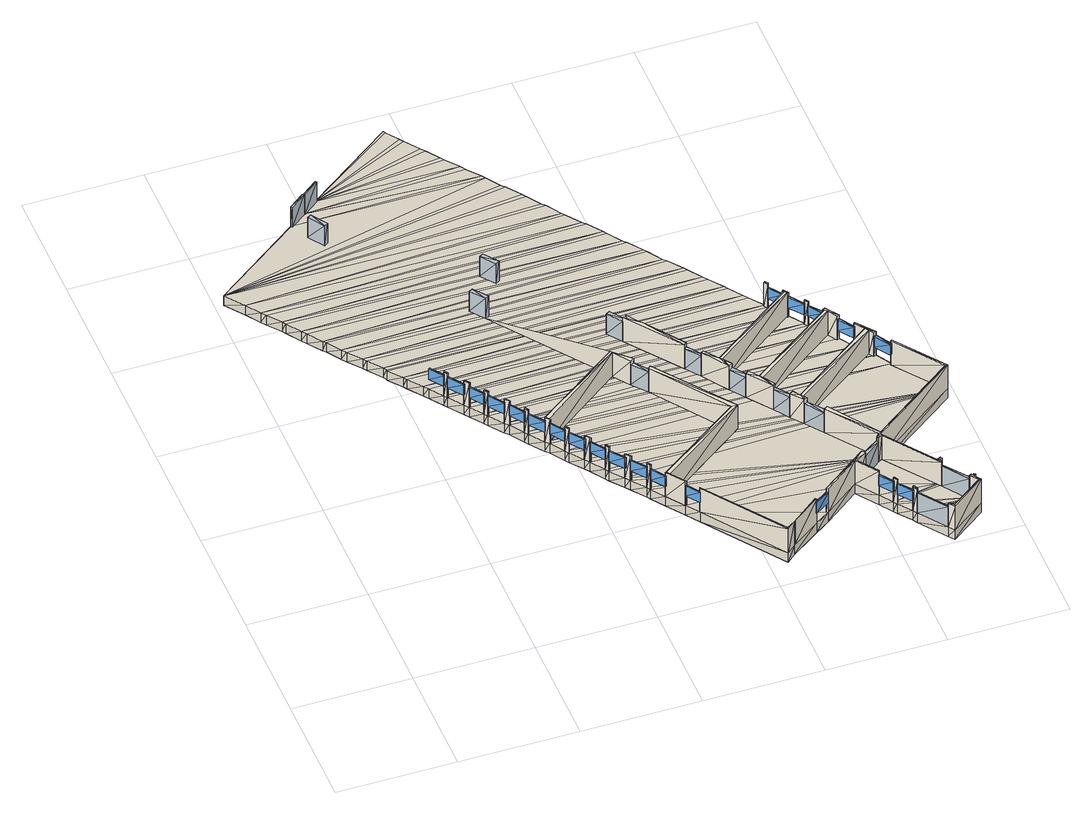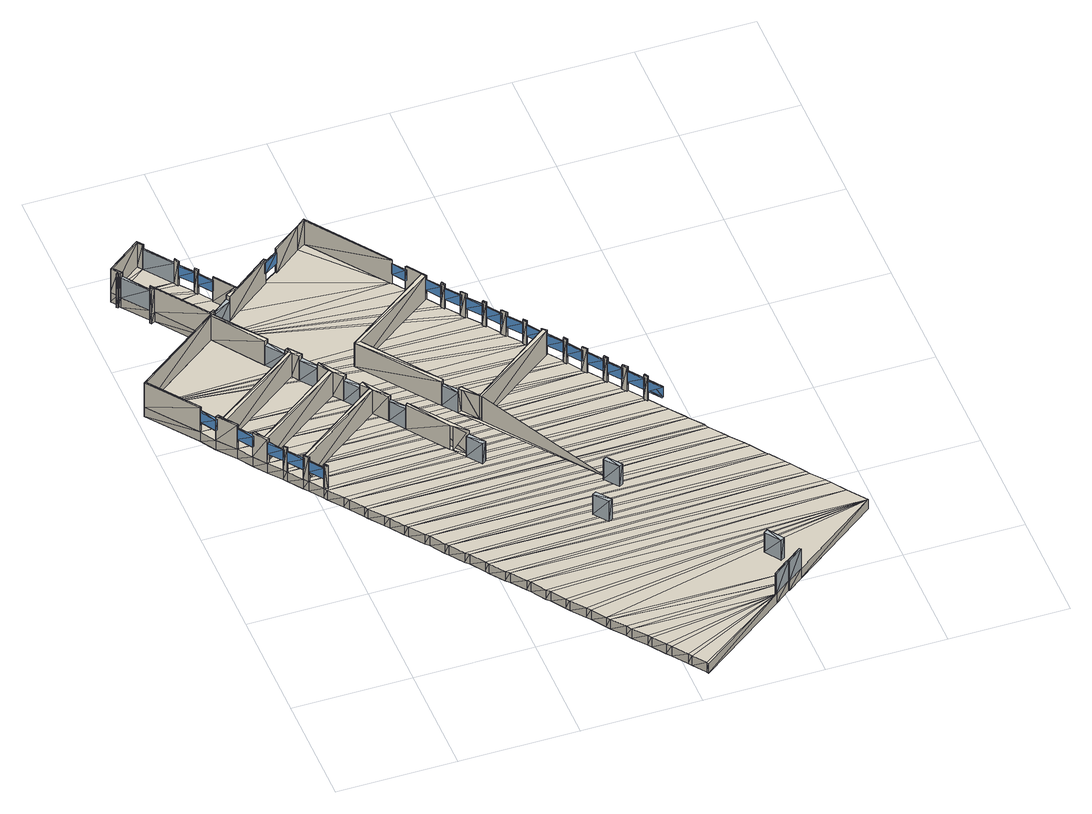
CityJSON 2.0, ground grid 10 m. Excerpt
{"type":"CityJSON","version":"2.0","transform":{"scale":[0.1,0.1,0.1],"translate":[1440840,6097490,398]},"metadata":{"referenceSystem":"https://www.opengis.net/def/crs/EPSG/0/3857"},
"CityObjects":{
"building1":{"type":"Building","children":["building1-1"],"geometry":[{"type":"MultiSurface","lod":"3","boundaries":[[[0,1,2]],[[3,2,4]],[[5,1,0]],[[6,3,7]],[[4,2,1]],[[7,5,6]],[[7,3,4]],[[8,9,10]],[[8,10,11]],[[12,9,8]],[[4,1,7]],[[11,10,13]],[[11,14,8]],[[10,9,13]],[[7,1,5]],[[8,14,12]],[[15,16,17]],[[12,18,9]],[[19,16,15]],[[11,13,14]],[[13,9,18]],[[14,18,12]],[[14,13,18]],[[16,20,17]],[[15,17,21]],[[19,22,16]],[[22,20,16]],[[19,15,23]],[[21,17,20]],[[23,22,19]],[[23,15,21]],[[24,25,26]],[[21,20,23]],[[27,25,24]],[[28,27,24]],[[24,26,28]],[[23,20,22]],[[28,26,29]],[[30,26,25]],[[27,30,25]],[[31,27,28]],[[29,26,30]],[[32,33,34]],[[31,30,27]],[[28,29,31]],[[35,33,32]],[[31,29,30]],[[33,36,34]],[[32,34,37]],[[35,38,33]],[[38,36,33]],[[35,32,39]],[[37,34,36]],[[39,38,35]],[[39,32,37]],[[40,41,42]],[[40,42,43]],[[43,44,40]],[[37,36,39]],[[44,41,40]],[[43,42,45]],[[39,36,38]],[[46,42,41]],[[47,48,49]],[[50,44,43]],[[45,42,46]],[[44,46,41]],[[43,45,50]],[[51,48,47]],[[50,46,44]],[[50,45,46]],[[48,52,49]],[[47,49,53]],[[51,54,48]],[[51,47,55]],[[54,52,48]],[[53,49,52]],[[55,54,51]],[[55,47,53]],[[56,57,58]],[[59,57,56]],[[53,52,55]],[[60,59,56]],[[56,58,60]],[[55,52,54]],[[60,58,61]],[[62,58,57]],[[59,62,57]],[[61,58,62]],[[63,59,60]],[[64,65,66]],[[63,62,59]],[[67,65,64]],[[60,61,63]],[[63,61,62]],[[65,68,66]],[[64,66,69]],[[67,70,65]],[[70,68,65]],[[67,64,71]],[[69,66,68]],[[71,70,67]],[[71,64,69]],[[72,73,74]],[[72,74,75]],[[75,76,72]],[[76,73,72]],[[69,68,71]],[[75,74,77]],[[71,68,70]],[[78,74,73]],[[79,80,81]],[[82,76,75]],[[77,74,78]],[[76,78,73]],[[75,77,82]],[[83,80,79]],[[82,78,76]],[[82,77,78]],[[80,84,81]],[[79,81,85]],[[83,86,80]],[[86,84,80]],[[83,79,87]],[[85,81,84]],[[87,86,83]],[[87,79,85]],[[88,89,90]],[[85,84,87]],[[91,89,88]],[[88,90,92]],[[87,84,86]],[[93,94,90]],[[92,95,88]],[[92,90,94]],[[88,95,91]],[[90,89,93]],[[96,97,98]],[[99,95,92]],[[92,94,99]],[[100,97,96]],[[101,94,93]],[[99,94,101]],[[95,101,93]],[[99,101,95]],[[97,102,98]],[[100,103,97]],[[96,98,104]],[[100,96,105]],[[103,102,97]],[[105,103,100]],[[104,98,102]],[[105,96,104]],[[106,107,108]],[[106,108,109]],[[109,110,106]],[[110,107,106]],[[104,102,105]],[[109,108,111]],[[105,102,103]],[[112,108,107]],[[113,114,115]],[[111,108,112]],[[116,110,109]],[[110,112,107]],[[109,111,116]],[[117,114,113]],[[116,112,110]],[[116,111,112]],[[114,118,115]],[[117,119,114]],[[113,115,120]],[[119,118,114]],[[117,113,121]],[[121,119,117]],[[120,115,118]],[[121,113,120]],[[122,123,124]],[[125,123,122]],[[120,118,121]],[[126,125,122]],[[122,124,126]],[[121,118,119]],[[126,124,127]],[[128,124,123]],[[125,128,123]],[[127,124,128]],[[129,125,126]],[[130,131,132]],[[129,128,125]],[[126,127,129]],[[133,131,130]],[[129,127,128]],[[131,134,132]],[[133,135,131]],[[130,132,136]],[[135,134,131]],[[133,130,137]],[[137,135,133]],[[136,132,134]],[[137,130,136]],[[138,139,140]],[[141,139,138]],[[136,134,137]],[[142,141,138]],[[138,140,142]],[[137,134,135]],[[142,140,143]],[[144,140,139]],[[141,144,139]],[[143,140,144]],[[145,141,142]],[[146,147,148]],[[145,144,141]],[[149,147,146]],[[142,143,145]],[[145,143,144]],[[147,150,148]],[[91,151,89]],[[149,152,147]],[[146,148,153]],[[152,150,147]],[[149,146,154]],[[154,152,149]],[[153,148,150]],[[154,146,153]],[[155,156,157]],[[158,156,155]],[[153,150,154]],[[159,158,155]],[[155,157,159]],[[154,150,152]],[[159,157,160]],[[161,157,156]],[[158,161,156]],[[160,157,161]],[[162,158,159]],[[163,164,165]],[[162,161,158]],[[159,160,162]],[[166,164,163]],[[162,160,161]],[[164,167,165]],[[166,168,164]],[[163,165,169]],[[168,167,164]],[[166,163,170]],[[170,168,166]],[[169,165,167]],[[170,163,169]],[[171,172,173]],[[174,172,171]],[[169,167,170]],[[175,174,171]],[[171,173,175]],[[170,167,168]],[[175,173,176]],[[177,173,172]],[[174,177,172]],[[176,173,177]],[[178,174,175]],[[179,180,181]],[[178,177,174]],[[175,176,178]],[[182,180,179]],[[178,176,177]],[[180,183,181]],[[182,184,180]],[[179,181,185]],[[184,183,180]],[[182,179,186]],[[186,184,182]],[[185,181,183]],[[186,179,185]],[[187,188,189]],[[190,188,187]],[[185,183,186]],[[186,183,184]],[[187,191,190]],[[189,188,192]],[[192,193,189]],[[194,191,187]],[[187,189,194]],[[191,195,192]],[[195,193,192]],[[196,195,191]],[[194,189,193]],[[196,191,194]],[[197,151,91]],[[93,89,198]],[[91,95,199]],[[200,201,202]],[[95,93,199]],[[194,193,196]],[[203,201,200]],[[196,193,195]],[[204,203,200]],[[205,202,201]],[[203,205,201]],[[200,202,204]],[[206,205,203]],[[204,202,207]],[[207,202,205]],[[206,203,204]],[[208,209,210]],[[204,207,206]],[[211,209,208]],[[206,207,205]],[[209,212,210]],[[208,213,211]],[[211,212,209]],[[190,214,188]],[[208,210,215]],[[215,213,208]],[[213,212,211]],[[198,89,151]],[[197,91,199]],[[199,93,198]],[[215,210,216]],[[210,212,216]],[[197,217,151]],[[217,218,151]],[[219,213,215]],[[213,220,212]],[[215,216,219]],[[219,220,213]],[[216,212,220]],[[221,214,190]],[[219,216,220]],[[192,188,222]],[[190,191,223]],[[191,192,223]],[[199,224,197]],[[151,218,198]],[[199,198,225]],[[225,224,199]],[[225,198,226]],[[219,227,220]],[[198,218,226]],[[225,226,224]],[[224,226,218]],[[228,229,230]],[[231,227,219]],[[232,231,219]],[[233,229,228]],[[219,220,232]],[[190,223,221]],[[222,188,214]],[[223,192,222]],[[234,220,227]],[[232,220,234]],[[222,230,229]],[[228,223,233]],[[233,222,229]],[[228,230,221]],[[221,223,228]],[[231,234,227]],[[235,236,237]],[[232,234,231]],[[237,236,238]],[[223,222,233]],[[221,230,214]],[[235,239,236]],[[239,238,236]],[[240,235,237]],[[214,230,222]],[[241,242,243]],[[244,239,235]],[[242,245,243]],[[246,247,248]],[[237,238,240]],[[247,242,249]],[[250,246,248]],[[251,238,239]],[[244,235,240]],[[240,238,251]],[[248,243,250]],[[244,251,239]],[[252,253,254]],[[240,251,244]],[[254,253,255]],[[243,245,256]],[[246,257,245]],[[250,243,256]],[[258,257,246]],[[258,246,250]],[[256,245,257]],[[254,259,252]],[[253,260,255]],[[250,256,258]],[[258,256,257]],[[252,261,253]],[[262,263,264]],[[265,263,262]],[[262,266,265]],[[267,264,263]],[[265,267,263]],[[268,266,262]],[[262,264,268]],[[254,255,259]],[[266,267,265]],[[269,264,267]],[[268,264,269]],[[261,260,253]],[[267,270,269]],[[271,266,268]],[[270,272,269]],[[273,271,268]],[[271,272,270]],[[274,261,252]],[[268,269,273]],[[273,272,271]],[[273,269,272]],[[259,255,260]],[[275,276,277]],[[278,276,275]],[[279,277,276]],[[275,280,278]],[[281,280,275]],[[278,279,276]],[[275,277,281]],[[280,279,278]],[[252,259,274]],[[282,277,279]],[[281,277,282]],[[279,283,282]],[[284,280,281]],[[284,285,283]],[[283,285,282]],[[286,284,281]],[[286,285,284]],[[281,282,286]],[[286,282,285]],[[287,288,259]],[[289,260,290]],[[259,260,287]],[[288,291,290]],[[291,289,290]],[[292,291,288]],[[287,260,289]],[[293,294,295]],[[292,288,287]],[[290,260,296]],[[259,288,297]],[[266,298,267]],[[299,294,293]],[[288,290,297]],[[300,270,267]],[[301,266,271]],[[302,303,304]],[[293,295,305]],[[287,289,292]],[[306,303,302]],[[305,307,293]],[[292,289,291]],[[308,295,294]],[[293,307,299]],[[296,260,261]],[[309,306,302]],[[305,295,310]],[[274,259,297]],[[299,308,294]],[[310,295,308]],[[311,304,303]],[[307,308,299]],[[302,304,309]],[[297,290,296]],[[306,311,303]],[[308,312,310]],[[313,307,305]],[[309,304,314]],[[315,311,306]],[[316,313,305]],[[312,317,310]],[[305,310,316]],[[274,296,261]],[[315,306,309]],[[314,304,311]],[[297,296,274]],[[313,317,312]],[[316,310,317]],[[316,317,313]],[[318,319,320]],[[318,320,321]],[[309,314,315]],[[322,319,318]],[[321,320,323]],[[320,319,323]],[[321,324,318]],[[315,314,311]],[[318,324,322]],[[325,326,327]],[[322,328,319]],[[329,326,325]],[[321,323,324]],[[323,319,328]],[[324,328,322]],[[324,323,328]],[[330,329,325]],[[331,327,326]],[[325,327,330]],[[329,331,326]],[[330,327,332]],[[333,331,329]],[[334,335,336]],[[332,327,331]],[[333,329,330]],[[337,335,334]],[[338,339,340]],[[341,339,338]],[[330,332,333]],[[342,341,338]],[[338,340,342]],[[333,332,331]],[[342,340,343]],[[280,344,279]],[[345,340,339]],[[341,345,339]],[[343,340,345]],[[346,341,342]],[[347,283,279]],[[346,345,341]],[[342,343,346]],[[348,280,284]],[[346,343,345]],[[335,349,336]],[[337,349,335]],[[334,336,350]],[[337,334,351]],[[351,349,337]],[[352,298,266]],[[298,300,267]],[[271,270,301]],[[350,336,353]],[[354,355,356]],[[357,358,359]],[[360,355,354]],[[359,358,361]],[[354,356,362]],[[357,353,358]],[[355,363,356]],[[353,336,349]],[[334,350,351]],[[362,356,364]],[[356,363,364]],[[365,354,362]],[[360,363,355]],[[360,354,365]],[[350,353,357]],[[365,363,360]],[[361,358,366]],[[357,359,367]],[[307,368,308]],[[359,361,367]],[[369,312,308]],[[370,307,313]],[[358,353,371]],[[350,357,372]],[[372,357,367]],[[366,358,371]],[[367,361,366]],[[351,350,372]],[[371,353,349]],[[373,366,371]],[[367,374,372]],[[372,373,371]],[[375,365,362]],[[365,376,363]],[[377,344,280]],[[344,347,279]],[[284,283,348]],[[378,374,367]],[[367,366,378]],[[374,373,372]],[[379,366,373]],[[378,366,379]],[[380,376,365]],[[362,364,375]],[[364,363,381]],[[352,266,301]],[[301,270,300]],[[382,374,378]],[[379,373,383]],[[374,384,373]],[[385,382,378]],[[386,368,307]],[[378,379,385]],[[387,379,383]],[[368,369,308]],[[382,387,383]],[[388,374,382]],[[385,379,387]],[[389,384,374]],[[385,387,382]],[[313,312,370]],[[383,373,390]],[[382,383,388]],[[373,384,390]],[[389,374,388]],[[388,383,390]],[[389,390,384]],[[388,390,389]],[[349,391,371]],[[363,376,381]],[[380,365,375]],[[351,392,349]],[[372,393,351]],[[375,364,381]],[[394,395,396]],[[377,280,348]],[[397,395,394]],[[398,399,394]],[[348,283,347]],[[394,396,380]],[[394,399,397]],[[396,395,400]],[[401,396,400]],[[376,396,401]],[[394,380,398]],[[397,400,395]],[[399,400,397]],[[380,396,376]],[[398,381,401]],[[399,402,400]],[[403,399,398]],[[381,376,401]],[[404,405,406]],[[406,405,407]],[[375,381,398]],[[408,402,399]],[[398,401,403]],[[401,400,409]],[[398,380,375]],[[409,400,402]],[[410,411,412]],[[408,399,403]],[[403,401,409]],[[407,405,413]],[[414,415,406]],[[406,407,414]],[[416,411,410]],[[408,409,402]],[[403,409,408]],[[414,407,413]],[[410,417,416]],[[410,412,418]],[[416,419,411]],[[412,411,420]],[[418,417,410]],[[418,412,420]],[[417,419,416]],[[420,411,419]],[[421,422,352]],[[352,422,298]],[[421,423,422]],[[424,423,421]],[[418,420,417]],[[352,425,421]],[[422,426,298]],[[417,420,419]],[[423,426,422]],[[426,300,298]],[[301,425,352]],[[301,300,427]],[[421,425,424]],[[427,300,428]],[[426,428,300]],[[427,425,301]],[[424,426,423]],[[429,430,431]],[[425,426,424]],[[427,428,425]],[[432,430,429]],[[425,428,426]],[[433,432,429]],[[434,431,430]],[[429,431,433]],[[432,434,430]],[[386,307,370]],[[433,431,435]],[[370,312,369]],[[436,434,432]],[[436,432,433]],[[435,431,434]],[[437,438,439]],[[437,439,440]],[[440,441,437]],[[441,438,437]],[[433,435,436]],[[440,439,442]],[[436,435,434]],[[443,439,438]],[[444,445,446]],[[442,439,443]],[[447,441,440]],[[441,443,438]],[[448,392,351]],[[440,442,447]],[[449,445,444]],[[372,371,393]],[[447,443,441]],[[392,391,349]],[[447,442,443]],[[450,449,444]],[[451,446,445]],[[444,446,450]],[[449,451,445]],[[450,446,452]],[[453,451,449]],[[452,446,451]],[[453,449,450]],[[454,455,377]],[[377,455,344]],[[454,456,455]],[[457,456,454]],[[450,452,453]],[[453,452,451]],[[377,458,454]],[[455,459,344]],[[456,459,455]],[[459,347,344]],[[348,458,377]],[[454,458,457]],[[457,459,456]],[[348,347,460]],[[460,458,348]],[[460,347,461]],[[458,459,457]],[[461,347,459]],[[462,463,464]],[[460,461,458]],[[465,463,462]],[[458,461,459]],[[466,465,462]],[[467,464,463]],[[462,464,466]],[[465,467,463]],[[466,464,468]],[[469,467,465]],[[469,465,466]],[[468,464,467]],[[470,471,472]],[[473,471,470]],[[466,468,469]],[[469,468,467]],[[470,472,386]],[[471,474,472]],[[386,472,368]],[[470,475,473]],[[386,475,470]],[[473,474,471]],[[472,474,368]],[[474,369,368]],[[370,475,386]],[[475,474,473]],[[370,369,476]],[[476,475,370]],[[476,369,477]],[[477,369,474]],[[478,479,480]],[[476,477,475]],[[481,479,478]],[[475,477,474]],[[351,393,448]],[[393,371,391]],[[479,482,480]],[[478,483,481]],[[478,480,483]],[[481,482,479]],[[483,480,484]],[[485,482,481]],[[480,482,484]],[[481,483,485]],[[486,487,488]],[[489,487,486]],[[483,484,485]],[[485,484,482]],[[487,391,488]],[[486,393,489]],[[489,391,487]],[[486,488,448]],[[448,393,486]],[[393,391,489]],[[448,488,392]],[[488,391,392]]],"semantics":{"surfaces":[{"type":"Window"},{"type":"WallSurface"}],"values":[0,0,0,0,0,0,0,1,1,1,0,1,1,1,0,1,0,1,0,1,1,1,1,0,0,0,0,0,0,0,0,1,0,1,1,1,0,1,1,1,1,1,0,1,1,0,1,0,0,0,0,0,0,0,0,1,1,1,0,1,1,0,1,0,1,1,1,1,0,1,1,0,0,0,0,0,0,0,0,1,1,0,1,1,0,1,1,1,1,1,0,1,0,1,1,0,0,0,0,0,0,0,0,1,1,1,1,0,1,0,1,0,1,1,1,1,0,1,1,0,0,0,0,0,0,0,0,1,0,1,1,0,1,1,1,1,1,0,1,1,0,1,1,1,1,0,0,0,0,0,0,0,0,1,1,1,1,0,1,0,1,0,1,1,1,1,0,1,1,0,0,0,0,0,0,0,0,1,1,0,1,1,0,1,1,1,1,1,0,1,1,0,1,0,0,0,0,0,0,0,0,1,1,0,1,1,0,1,1,1,1,1,0,1,0,1,1,0,1,0,0,0,0,0,0,0,1,1,0,1,1,0,1,1,1,1,1,0,1,1,0,1,0,0,0,0,0,0,0,0,1,1,0,1,1,0,1,1,1,1,1,0,1,1,0,1,0,0,0,0,0,0,0,0,1,1,0,0,1,1,1,1,1,1,1,1,1,1,1,1,1,0,1,1,0,1,0,0,0,0,0,0,0,0,1,0,1,0,1,1,1,1,1,1,1,1,1,1,1,1,1,1,1,1,1,1,1,1,1,1,1,1,1,1,1,1,1,1,1,1,1,1,1,1,1,1,1,1,1,1,1,1,1,1,1,1,1,0,1,0,1,1,0,0,0,1,1,0,1,1,0,1,1,0,0,0,1,0,1,0,1,1,1,1,1,1,1,1,1,1,1,1,1,1,1,1,1,1,1,1,1,1,1,1,1,1,1,1,1,1,1,1,1,1,1,1,1,1,1,1,1,1,1,1,1,1,1,1,1,1,1,1,1,1,1,1,1,1,1,1,1,1,1,1,1,1,1,1,1,0,1,1,0,1,1,1,1,1,0,1,1,1,1,0,1,0,1,0,1,1,0,0,1,1,1,1,0,0,1,1,1,1,1,1,0,1,1,1,1,0,1,0,1,0,1,1,1,1,0,0,0,0,0,0,1,0,0,1,1,1,0,1,1,0,1,1,1,1,1,1,1,1,1,1,1,1,1,1,1,1,1,1,1,1,1,1,1,1,1,1,1,1,1,1,1,1,1,1,1,1,1,1,1,1,1,1,1,1,1,1,1,1,1,1,1,1,1,1,1,1,1,1,1,1,1,1,1,1,1,1,1,1,1,1,1,1,1,1,1,1,1,1,1,1,1,1,1,1,1,1,1,1,1,1,1,1,1,1,1,1,1,1,1,1,1,1,1,1,1,1,1,1,1,1,1,1,1,1,1,1,1,1,1,1,0,1,1,1,1,1,0,1,1,1,0,0,0,0,0,0,0,0,1,1,1,1,0,1,1,0,1,1,1,1,1,1,1,1,1,0,1,1,0,1,0,0,0,0,1,0,1,0,0,0,1,1,1,1,0,1,0,1,0,1,1,1,1,1,0,1,1,1,1,0,0,0,0,0,0,0,0,1,1,1,1,0,0,1,1,1,1,1,1,1,1,1,1,1,1,0,1,0,1,0,0,0,0,0,0,0,0,1,1,0,0,1,1,1,1,1,1,1,1,1,1,1,1,1,1,0,1,0,1,1,1,0,0,0,0,0,0,0,0,1,1,0,0,1,1,1,1,1,1,1,1]}}]},
"building1-1":{"type":"BuildingPart","parents":["building1"],"geometry":[{"type":"MultiSurface","lod":"3","boundaries":[[[490,491,492]],[[493,490,492]],[[494,490,493]],[[495,494,493]],[[496,494,495]],[[497,498,499]],[[500,498,497]],[[501,498,500]],[[502,498,501]],[[503,498,502]],[[496,504,505]],[[506,496,505]],[[502,496,506]],[[503,502,506]],[[496,507,494]],[[502,507,496]],[[508,495,493]],[[509,495,508]],[[510,495,509]],[[511,495,510]],[[512,495,511]],[[513,495,512]],[[514,495,513]],[[515,514,513]],[[516,514,515]],[[517,514,516]],[[518,514,517]],[[519,514,518]],[[520,514,519]],[[521,514,520]],[[521,520,522]],[[523,521,522]],[[524,521,523]],[[525,524,523]],[[526,524,525]],[[526,527,524]],[[528,527,526]],[[529,527,528]],[[530,527,529]],[[529,531,530]],[[532,531,529]],[[533,531,532]],[[534,531,533]],[[533,535,534]],[[536,535,533]],[[537,535,536]],[[538,535,537]],[[537,539,538]],[[540,539,537]],[[541,539,540]],[[542,539,541]],[[541,543,542]],[[544,543,541]],[[545,543,544]],[[546,543,545]],[[545,547,546]],[[548,547,545]],[[549,547,548]],[[550,547,549]],[[549,551,550]],[[552,551,549]],[[553,551,552]],[[554,551,553]],[[555,551,554]],[[554,556,555]],[[557,556,554]],[[558,556,557]],[[559,556,558]],[[558,560,559]],[[561,560,558]],[[562,560,561]],[[563,560,562]],[[562,564,563]],[[565,564,562]],[[566,564,565]],[[567,564,566]],[[566,568,567]],[[569,568,566]],[[570,568,569]],[[571,568,570]],[[570,572,571]],[[573,572,570]],[[574,572,573]],[[575,572,574]],[[574,576,575]],[[577,576,574]],[[578,576,577]],[[579,576,578]],[[580,581,582]],[[583,580,582]],[[578,580,583]],[[579,578,583]],[[584,585,586]],[[587,585,584]],[[588,585,587]],[[589,585,588]],[[590,585,589]],[[591,585,590]],[[592,585,591]],[[581,585,592]],[[580,585,581]],[[586,593,584]],[[594,593,586]],[[595,593,594]],[[596,593,595]],[[597,598,599]],[[600,597,599]],[[595,597,600]],[[596,595,600]],[[601,597,602]],[[603,597,601]],[[604,597,603]],[[605,597,604]],[[606,597,605]],[[598,597,606]],[[607,608,497]],[[609,608,607]],[[610,608,609]],[[611,499,612]],[[607,499,611]],[[497,499,607]],[[613,493,492]],[[260,373,371]],[[289,373,260]],[[320,373,289]],[[383,373,320]],[[390,373,383]],[[384,373,390]],[[356,364,381]],[[401,356,381]],[[343,356,401]],[[400,343,401]],[[395,343,400]],[[400,409,402]],[[401,409,400]],[[320,395,387]],[[323,395,320]],[[340,395,323]],[[343,395,340]],[[157,371,391]],[[160,371,157]],[[173,371,160]],[[176,371,173]],[[189,371,176]],[[193,371,189]],[[210,371,193]],[[260,371,210]],[[108,391,487]],[[111,391,108]],[[124,391,111]],[[127,391,124]],[[140,391,127]],[[143,391,140]],[[157,391,143]],[[474,74,77]],[[90,474,77]],[[487,474,90]],[[94,487,90]],[[108,487,94]],[[58,471,459]],[[61,471,58]],[[74,471,61]],[[474,471,74]],[[42,456,443]],[[45,456,42]],[[58,456,45]],[[459,456,58]],[[26,438,426]],[[29,438,26]],[[42,438,29]],[[443,438,42]],[[10,423,413]],[[13,423,10]],[[26,423,13]],[[426,423,26]],[[614,615,616]],[[617,615,614]],[[10,615,617]],[[413,615,10]],[[618,619,620]],[[621,619,618]],[[614,619,621]],[[616,619,614]],[[622,623,624]],[[625,623,622]],[[626,623,625]],[[618,623,626]],[[620,623,618]],[[627,628,629]],[[630,628,627]],[[622,628,630]],[[624,628,622]],[[631,632,633]],[[634,632,631]],[[627,632,634]],[[629,632,627]],[[635,636,637]],[[638,636,635]],[[631,636,638]],[[633,636,631]],[[639,640,641]],[[642,640,639]],[[635,640,642]],[[637,640,635]],[[643,644,645]],[[646,644,643]],[[639,644,646]],[[641,644,639]],[[647,648,649]],[[650,648,647]],[[643,648,650]],[[645,648,643]],[[651,652,653]],[[647,652,651]],[[649,652,647]],[[654,655,656]],[[651,655,654]],[[653,655,651]],[[657,654,656]],[[658,654,657]],[[659,654,658]],[[660,654,659]],[[661,654,660]],[[662,654,661]],[[663,654,662]],[[664,665,666]],[[667,665,664]],[[663,665,667]],[[662,665,663]],[[668,669,670]],[[664,669,668]],[[666,669,664]],[[671,668,670]],[[672,668,671]],[[673,668,672]],[[674,668,673]],[[675,668,674]],[[676,668,675]],[[677,668,676]],[[210,255,260]],[[220,255,210]],[[234,255,220]],[[216,220,210]],[[387,383,320]],[[676,603,601]],[[675,603,676]],[[677,601,602]],[[676,601,677]],[[668,602,597]],[[677,602,668]],[[664,597,595]],[[668,597,664]],[[667,595,594]],[[664,595,667]],[[663,594,586]],[[667,594,663]],[[654,586,585]],[[663,586,654]],[[651,585,580]],[[654,585,651]],[[647,580,578]],[[651,580,647]],[[650,578,577]],[[647,578,650]],[[643,577,574]],[[650,577,643]],[[646,574,573]],[[643,574,646]],[[639,573,570]],[[646,573,639]],[[642,570,569]],[[639,570,642]],[[635,569,566]],[[642,569,635]],[[638,566,565]],[[635,566,638]],[[631,565,562]],[[638,565,631]],[[634,562,561]],[[631,562,634]],[[627,561,558]],[[634,561,627]],[[630,558,557]],[[627,558,630]],[[622,557,554]],[[630,557,622]],[[625,554,553]],[[622,554,625]],[[626,553,552]],[[625,553,626]],[[618,552,549]],[[626,552,618]],[[621,549,548]],[[618,549,621]],[[614,548,545]],[[621,548,614]],[[617,545,544]],[[614,545,617]],[[10,544,541]],[[617,544,10]],[[13,541,540]],[[10,541,13]],[[26,540,537]],[[13,540,26]],[[29,537,536]],[[26,537,29]],[[42,536,533]],[[29,536,42]],[[45,533,532]],[[42,533,45]],[[58,532,529]],[[45,532,58]],[[61,529,528]],[[58,529,61]],[[74,528,526]],[[61,528,74]],[[77,526,525]],[[74,526,77]],[[90,525,523]],[[77,525,90]],[[94,523,522]],[[90,523,94]],[[108,522,520]],[[94,522,108]],[[111,520,519]],[[108,520,111]],[[124,519,518]],[[111,519,124]],[[127,518,517]],[[124,518,127]],[[140,517,516]],[[127,517,140]],[[143,516,515]],[[140,516,143]],[[157,515,513]],[[143,515,157]],[[160,513,512]],[[157,513,160]],[[173,512,511]],[[160,512,173]],[[176,511,510]],[[173,511,176]],[[189,510,509]],[[176,510,189]],[[193,509,508]],[[189,509,193]],[[210,508,493]],[[193,508,210]],[[216,493,613]],[[210,493,216]],[[220,613,492]],[[216,613,220]],[[234,492,491]],[[220,492,234]],[[255,491,490]],[[234,491,255]],[[260,490,494]],[[255,490,260]],[[289,494,507]],[[260,494,289]],[[320,507,502]],[[289,507,320]],[[323,502,501]],[[320,502,323]],[[340,501,500]],[[323,501,340]],[[343,500,497]],[[340,500,343]],[[356,497,608]],[[343,497,356]],[[364,608,610]],[[356,608,364]],[[381,610,609]],[[364,610,381]],[[401,609,607]],[[381,609,401]],[[409,607,611]],[[401,607,409]],[[402,611,612]],[[409,611,402]],[[400,612,499]],[[402,612,400]],[[395,499,498]],[[400,499,395]],[[387,498,503]],[[395,498,387]],[[383,503,506]],[[387,503,383]],[[390,506,505]],[[383,506,390]],[[384,505,504]],[[390,505,384]],[[373,504,496]],[[384,504,373]],[[371,496,495]],[[373,496,371]],[[391,495,514]],[[371,495,391]],[[487,514,521]],[[391,514,487]],[[474,521,524]],[[487,521,474]],[[471,524,527]],[[474,524,471]],[[459,527,530]],[[471,527,459]],[[456,530,531]],[[459,530,456]],[[443,531,534]],[[456,531,443]],[[438,534,535]],[[443,534,438]],[[426,535,538]],[[438,535,426]],[[423,538,539]],[[426,538,423]],[[413,539,542]],[[423,539,413]],[[615,542,543]],[[413,542,615]],[[616,543,546]],[[615,543,616]],[[619,546,547]],[[616,546,619]],[[620,547,550]],[[619,547,620]],[[623,550,551]],[[620,550,623]],[[624,551,555]],[[623,551,624]],[[628,555,556]],[[624,555,628]],[[629,556,559]],[[628,556,629]],[[632,559,560]],[[629,559,632]],[[633,560,563]],[[632,560,633]],[[636,563,564]],[[633,563,636]],[[637,564,567]],[[636,564,637]],[[640,567,568]],[[637,567,640]],[[641,568,571]],[[640,568,641]],[[644,571,572]],[[641,571,644]],[[645,572,575]],[[644,572,645]],[[648,575,576]],[[645,575,648]],[[649,576,579]],[[648,576,649]],[[652,579,583]],[[649,579,652]],[[653,583,582]],[[652,583,653]],[[655,582,581]],[[653,582,655]],[[656,581,592]],[[655,581,656]],[[657,592,591]],[[656,592,657]],[[658,591,590]],[[657,591,658]],[[659,590,589]],[[658,590,659]],[[660,589,588]],[[659,589,660]],[[661,588,587]],[[660,588,661]],[[662,587,584]],[[661,587,662]],[[665,584,593]],[[662,584,665]],[[666,593,596]],[[665,593,666]],[[669,596,600]],[[666,596,669]],[[670,600,599]],[[669,600,670]],[[671,599,598]],[[670,599,671]],[[672,598,606]],[[671,598,672]],[[673,606,605]],[[672,606,673]],[[674,605,604]],[[673,605,674]],[[675,604,603]],[[674,604,675]]]}]},
"object1":{"type":"GenericCityObject","geometry":[{"type":"MultiSurface","lod":"3","boundaries":[[[355,343,345]],[[356,343,355]],[[678,679,680]],[[681,679,678]],[[680,345,343]],[[679,345,680]],[[678,343,356]],[[680,343,678]],[[681,356,355]],[[678,356,681]],[[679,355,345]],[[681,355,679]],[[358,296,261]],[[361,296,358]],[[682,683,684]],[[685,683,682]],[[684,261,296]],[[683,261,684]],[[682,296,361]],[[684,296,682]],[[685,361,358]],[[682,361,685]],[[683,358,261]],[[685,358,683]],[[335,310,317]],[[336,310,335]],[[686,687,688]],[[689,687,686]],[[688,317,310]],[[687,317,688]],[[686,310,336]],[[688,310,686]],[[689,336,335]],[[686,336,689]],[[687,335,317]],[[689,335,687]],[[285,295,282]],[[294,295,285]],[[690,691,692]],[[693,691,690]],[[692,282,295]],[[691,282,692]],[[690,295,294]],[[692,295,690]],[[693,294,285]],[[690,294,693]],[[691,285,282]],[[693,285,691]],[[272,277,269]],[[276,277,272]],[[694,695,696]],[[697,695,694]],[[696,269,277]],[[695,269,696]],[[694,277,276]],[[696,277,694]],[[697,276,272]],[[694,276,697]],[[695,272,269]],[[697,272,695]],[[257,264,256]],[[263,264,257]],[[698,699,700]],[[701,699,698]],[[700,256,264]],[[699,256,700]],[[698,264,263]],[[700,264,698]],[[701,263,257]],[[698,263,701]],[[699,257,256]],[[701,257,699]],[[226,229,230]],[[218,229,226]],[[702,703,704]],[[705,703,702]],[[704,230,229]],[[703,230,704]],[[702,229,218]],[[704,229,702]],[[705,218,226]],[[702,218,705]],[[703,226,230]],[[705,226,703]],[[706,243,707]],[[241,243,706]],[[708,709,710]],[[711,709,708]],[[710,707,243]],[[709,707,710]],[[708,243,241]],[[710,243,708]],[[711,241,706]],[[708,241,711]],[[709,706,707]],[[711,706,709]],[[712,713,217]],[[714,713,712]],[[715,716,717]],[[718,716,715]],[[717,217,713]],[[716,217,717]],[[715,713,714]],[[717,713,715]],[[718,714,712]],[[715,714,718]],[[716,712,217]],[[718,712,716]],[[719,720,721]],[[722,720,719]],[[723,724,725]],[[726,724,723]],[[725,721,720]],[[724,721,725]],[[723,720,722]],[[725,720,723]],[[726,722,719]],[[723,722,726]],[[724,719,721]],[[726,719,724]],[[727,728,729]],[[730,728,727]],[[731,732,733]],[[734,732,731]],[[733,729,728]],[[732,729,733]],[[731,728,730]],[[733,728,731]],[[734,730,727]],[[731,730,734]],[[732,727,729]],[[734,727,732]],[[667,735,663]],[[736,735,667]],[[737,738,739]],[[740,738,737]],[[739,663,735]],[[738,663,739]],[[737,735,736]],[[739,735,737]],[[740,736,667]],[[737,736,740]],[[738,667,663]],[[740,667,738]],[[668,741,664]],[[742,741,668]],[[743,744,745]],[[746,744,743]],[[745,664,741]],[[744,664,745]],[[743,741,742]],[[745,741,743]],[[746,742,668]],[[743,742,746]],[[744,668,664]],[[746,668,744]],[[379,395,396]],[[387,395,379]],[[747,748,749]],[[750,748,747]],[[749,396,395]],[[748,396,749]],[[747,395,387]],[[749,395,747]],[[750,387,379]],[[747,387,750]],[[748,379,396]],[[750,379,748]]]}]}
},
"vertices":[
[120,291,25],[127,279,25],[119,290,25],[119,290,36],[127,279,36],[128,280,25],[120,291,36],[128,280,36],[127,279,40],[128,280,15],[127,279,15],[129,276,40],[128,280,40],[129,276,15],[130,277,40],[129,276,36],[130,277,25],[129,276,25],[130,277,15],[130,277,36],[138,264,25],[138,264,36],[139,265,25],[139,265,36],[138,264,40],[139,265,15],[138,264,15],[139,265,40],[141,260,40],[141,260,15],[142,261,15],[142,261,40],[141,260,36],[142,261,25],[141,260,25],[142,261,36],[149,249,25],[149,249,36],[150,250,25],[150,250,36],[149,249,40],[150,250,15],[149,249,15],[151,246,40],[150,250,40],[151,246,15],[152,247,15],[151,246,36],[152,247,25],[151,246,25],[152,247,40],[152,247,36],[160,234,25],[160,234,36],[161,235,25],[161,235,36],[160,234,40],[161,235,15],[160,234,15],[161,235,40],[163,231,40],[163,231,15],[164,231,15],[164,231,40],[163,231,36],[164,231,25],[163,231,25],[164,231,36],[171,219,25],[171,219,36],[172,220,25],[172,220,36],[171,219,40],[172,220,15],[171,219,15],[173,216,40],[172,220,40],[173,216,15],[174,217,15],[173,216,36],[174,217,25],[173,216,25],[174,217,40],[174,217,36],[182,204,25],[182,204,36],[183,205,25],[183,205,36],[182,204,40],[183,205,15],[182,204,15],[183,205,40],[185,201,40],[185,202,15],[185,201,15],[185,202,40],[185,201,36],[186,201,25],[185,201,25],[186,201,40],[186,201,36],[186,201,15],[193,189,25],[194,190,25],[193,189,36],[194,190,36],[193,189,40],[194,190,15],[193,189,15],[195,186,40],[194,190,40],[195,186,15],[196,187,15],[195,186,36],[196,187,25],[195,186,25],[196,187,40],[196,187,36],[204,175,25],[205,175,25],[204,175,36],[205,175,36],[204,175,40],[205,175,15],[204,175,15],[205,175,40],[207,171,40],[207,171,15],[208,171,15],[208,171,40],[207,171,36],[208,171,25],[207,171,25],[208,171,36],[215,159,25],[216,160,25],[215,159,36],[216,160,36],[215,159,40],[216,160,15],[215,159,15],[216,160,40],[217,156,40],[217,156,15],[218,157,15],[218,157,40],[217,156,36],[218,157,25],[217,156,25],[218,157,36],[226,145,25],[255,257,15],[227,145,25],[226,145,36],[227,145,36],[226,145,40],[227,145,15],[226,145,15],[227,145,40],[229,141,40],[229,141,15],[230,141,15],[230,141,40],[229,141,36],[230,141,25],[229,141,25],[230,141,36],[238,129,25],[239,130,25],[238,129,36],[239,130,36],[238,129,40],[239,130,15],[238,129,15],[239,130,40],[240,126,40],[240,126,15],[241,127,15],[241,127,40],[240,126,36],[241,127,25],[240,126,25],[241,127,36],[248,115,25],[249,115,25],[248,115,36],[249,115,36],[248,115,40],[249,115,15],[248,115,15],[249,115,40],[251,112,40],[251,112,15],[259,100,15],[259,100,40],[260,100,15],[260,100,40],[255,257,40],[256,255,15],[256,255,40],[259,100,36],[260,100,25],[259,100,25],[260,100,36],[267,89,36],[267,90,25],[267,90,36],[267,89,25],[267,89,40],[267,90,15],[267,89,15],[267,90,40],[315,25,15],[315,25,40],[321,167,15],[315,23,40],[315,23,15],[187,349,15],[269,243,15],[322,29,40],[322,29,15],[321,167,40],[326,167,15],[326,167,40],[269,243,40],[266,241,40],[266,241,15],[346,48,15],[276,229,40],[278,231,15],[276,229,15],[346,48,40],[347,47,40],[278,231,40],[347,47,15],[346,48,36],[346,48,25],[347,47,36],[347,47,25],[358,56,25],[359,55,36],[280,291,15],[287,281,15],[277,289,15],[358,56,36],[289,279,15],[289,279,40],[287,281,40],[277,289,40],[280,291,40],[311,244,40],[359,55,25],[358,56,40],[358,56,15],[359,55,40],[359,55,15],[311,244,15],[313,246,15],[313,246,40],[389,78,40],[389,78,15],[398,86,15],[320,232,40],[322,233,15],[320,232,15],[322,233,40],[331,221,40],[331,221,15],[335,210,40],[335,210,15],[333,219,15],[333,219,40],[338,212,15],[338,212,40],[398,86,40],[344,198,40],[347,200,15],[344,198,15],[347,200,40],[353,192,15],[353,192,40],[359,178,40],[359,178,15],[355,189,15],[355,189,40],[361,180,15],[361,180,40],[402,60,40],[391,77,40],[402,60,15],[391,77,15],[403,61,15],[403,61,40],[368,165,40],[371,167,15],[368,165,15],[400,83,15],[400,83,40],[403,274,15],[371,167,40],[405,272,15],[405,272,40],[402,60,36],[403,61,25],[402,60,25],[376,155,40],[403,61,36],[375,161,40],[375,161,15],[410,49,36],[376,155,15],[411,50,25],[377,159,15],[377,159,40],[410,49,25],[411,50,36],[379,156,40],[379,156,15],[410,49,40],[411,50,15],[410,49,15],[412,46,40],[411,50,40],[412,46,15],[413,47,40],[412,46,36],[413,47,25],[412,46,25],[413,47,15],[413,47,36],[421,35,36],[422,36,25],[421,35,25],[422,36,36],[387,140,40],[390,142,15],[387,140,15],[390,142,40],[421,35,40],[422,36,15],[421,35,15],[422,36,40],[423,31,40],[423,31,15],[425,244,15],[424,32,15],[424,32,40],[427,242,15],[427,242,40],[419,101,15],[417,100,40],[419,101,40],[403,274,40],[417,100,15],[440,8,40],[441,9,15],[440,8,15],[414,97,40],[414,97,15],[415,95,40],[441,9,40],[415,95,15],[444,3,40],[444,5,15],[444,3,15],[444,5,40],[418,97,15],[418,97,40],[447,214,15],[449,211,15],[449,211,40],[418,99,15],[418,99,40],[449,57,15],[449,57,40],[473,25,40],[471,25,15],[425,244,40],[451,53,40],[451,53,15],[471,25,40],[473,25,15],[451,56,40],[451,56,15],[452,59,15],[452,54,40],[447,214,40],[452,54,15],[453,57,40],[452,59,40],[453,57,15],[493,154,15],[491,154,15],[493,154,40],[466,32,40],[468,33,15],[466,32,15],[468,33,40],[469,30,40],[469,32,40],[469,32,15],[469,30,15],[470,33,15],[471,32,40],[392,289,40],[392,289,15],[394,286,40],[394,286,15],[470,33,40],[471,32,15],[394,286,36],[395,287,25],[394,286,25],[395,287,15],[395,287,40],[393,290,40],[395,287,36],[403,276,36],[402,275,36],[403,276,25],[402,275,25],[402,275,40],[402,275,15],[403,276,15],[403,276,40],[406,272,40],[406,272,15],[405,271,40],[405,271,15],[405,271,36],[406,272,25],[405,271,25],[406,272,36],[414,259,36],[415,260,25],[414,259,25],[415,260,36],[414,259,40],[415,260,15],[414,259,15],[416,257,40],[415,260,40],[416,257,15],[417,257,15],[416,257,36],[417,257,25],[416,257,25],[417,257,40],[491,154,40],[417,257,36],[424,245,36],[426,246,25],[424,245,25],[426,246,36],[424,245,40],[424,245,15],[426,246,15],[426,246,40],[434,235,40],[434,235,15],[432,234,40],[432,234,15],[432,234,36],[434,235,25],[432,234,25],[434,235,36],[441,222,36],[442,223,25],[441,222,25],[442,223,36],[441,222,40],[442,223,15],[441,222,15],[442,223,40],[454,208,15],[454,208,40],[452,207,40],[452,207,15],[452,207,36],[454,208,25],[452,207,25],[454,208,36],[462,195,25],[461,194,36],[461,194,25],[462,195,36],[461,194,40],[462,195,15],[461,194,15],[462,195,40],
[359,55,5],[347,47,5],[322,29,5],[267,89,5],[389,78,5],[418,99,5],[449,57,5],[423,31,5],[468,33,5],[469,32,5],[421,35,5],[412,46,5],[410,49,5],[452,54,5],[452,59,5],[453,57,5],[451,56,5],[402,60,5],[259,100,5],[248,115,5],[240,126,5],[238,129,5],[229,141,5],[226,145,5],[493,154,5],[217,156,5],[215,159,5],[207,171,5],[204,175,5],[195,186,5],[193,189,5],[462,195,5],[185,201,5],[182,204,5],[454,208,5],[173,216,5],[171,219,5],[442,223,5],[163,231,5],[160,234,5],[434,235,5],[426,246,5],[151,246,5],[149,249,5],[417,257,5],[415,260,5],[141,260,5],[138,264,5],[406,272,5],[403,276,5],[129,276,5],[127,279,5],[395,287,5],[393,290,5],[119,290,5],[116,294,5],[384,302,5],[381,306,5],[107,306,5],[105,309,5],[373,317,5],[371,320,5],[96,320,5],[96,321,5],[94,324,5],[362,332,5],[359,336,5],[85,336,5],[83,339,5],[351,347,5],[349,350,5],[74,350,5],[71,354,5],[340,362,5],[337,365,5],[63,366,5],[61,368,5],[329,377,5],[327,380,5],[52,380,5],[49,384,5],[318,392,5],[315,395,5],[41,396,5],[39,399,5],[307,407,5],[305,410,5],[30,410,5],[27,414,5],[296,422,5],[19,426,5],[282,440,5],[284,437,5],[293,425,5],[241,497,5],[7,442,5],[82,497,5],[249,485,5],[252,482,5],[261,470,5],[263,467,5],[271,455,5],[274,452,5],[239,500,5],[95,507,5],[96,507,5],[230,511,5],[109,517,5],[216,530,5],[218,527,5],[227,516,5],[186,571,5],[185,573,5],[194,560,5],[196,557,5],[205,545,5],[208,541,5],[469,30,5],[440,8,5],[473,25,5],[444,3,5],[471,32,5],[470,33,5],[315,23,5],[116,294,15],[393,290,15],[384,302,15],[119,290,15],[105,309,15],[381,306,15],[373,317,15],[107,306,15],[94,324,15],[371,320,15],[362,332,15],[96,321,15],[96,320,15],[83,339,15],[359,336,15],[351,347,15],[85,336,15],[71,354,15],[349,350,15],[340,362,15],[74,350,15],[61,368,15],[337,365,15],[329,377,15],[63,366,15],[49,384,15],[327,380,15],[318,392,15],[52,380,15],[39,399,15],[315,395,15],[307,407,15],[41,396,15],[27,414,15],[305,410,15],[296,422,15],[30,410,15],[19,426,15],[293,425,15],[284,437,15],[7,442,15],[282,440,15],[274,452,15],[271,455,15],[263,467,15],[261,470,15],[252,482,15],[249,485,15],[241,497,15],[82,497,15],[96,507,15],[239,500,15],[230,511,15],[95,507,15],[109,517,15],[227,516,15],[218,527,15],[216,530,15],[208,541,15],[205,545,15],[196,557,15],[194,560,15],[186,571,15],[185,573,15],
[440,8,36],[424,32,36],[423,31,36],[441,9,36],[415,95,36],[398,86,36],[400,83,36],[414,97,36],[387,140,36],[379,156,36],[376,155,36],[390,142,36],[371,167,36],[359,178,36],[368,165,36],[361,180,36],[347,200,36],[335,210,36],[344,198,36],[338,212,36],[322,233,36],[311,244,36],[320,232,36],[313,246,36],[269,243,36],[276,229,36],[278,231,36],[266,241,36],[271,303,15],[268,301,15],[280,291,36],[268,301,36],[277,289,36],[271,303,36],[178,361,15],[190,351,15],[181,363,15],[181,363,36],[187,349,36],[190,351,36],[178,361,36],[202,397,15],[208,383,15],[199,395,15],[211,385,15],[211,385,36],[199,395,36],[208,383,36],[202,397,36],[102,470,15],[90,481,15],[93,483,15],[99,468,15],[99,468,36],[93,483,36],[90,481,36],[102,470,36],[83,496,15],[96,506,15],[96,506,36],[82,497,36],[83,496,36],[95,507,36],[97,506,15],[110,516,15],[110,516,36],[96,507,36],[97,506,36],[109,517,36],[452,54,36],[466,32,36],[468,33,36],[451,53,36]
]}
